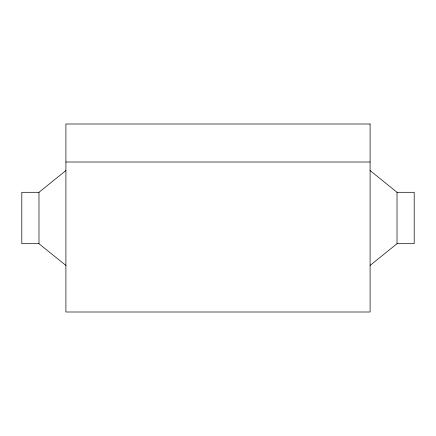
<?xml version="1.0" encoding="UTF-8"?>
<svg xmlns="http://www.w3.org/2000/svg" width="436" height="436" viewBox="0 0 436 436"><rect width="100%" height="100%" fill="white"/><g stroke="black" fill="none" stroke-linecap="round" stroke-linejoin="round"><path stroke-width="0.65" d="M65.907 265.437L38.978 243.697L21.8 243.697L21.8 192.303L38.978 192.303L65.907 170.563M370.093 265.437L397.022 243.697L414.2 243.697L414.2 192.303L397.022 192.303L370.093 170.563M65.907 162.012L370.093 162.012M397.022 192.303L397.022 243.697M38.978 192.303L38.978 243.697M370.093 123.998L65.907 123.998L65.907 312.002L370.093 312.002L370.093 123.998"/></g></svg>
